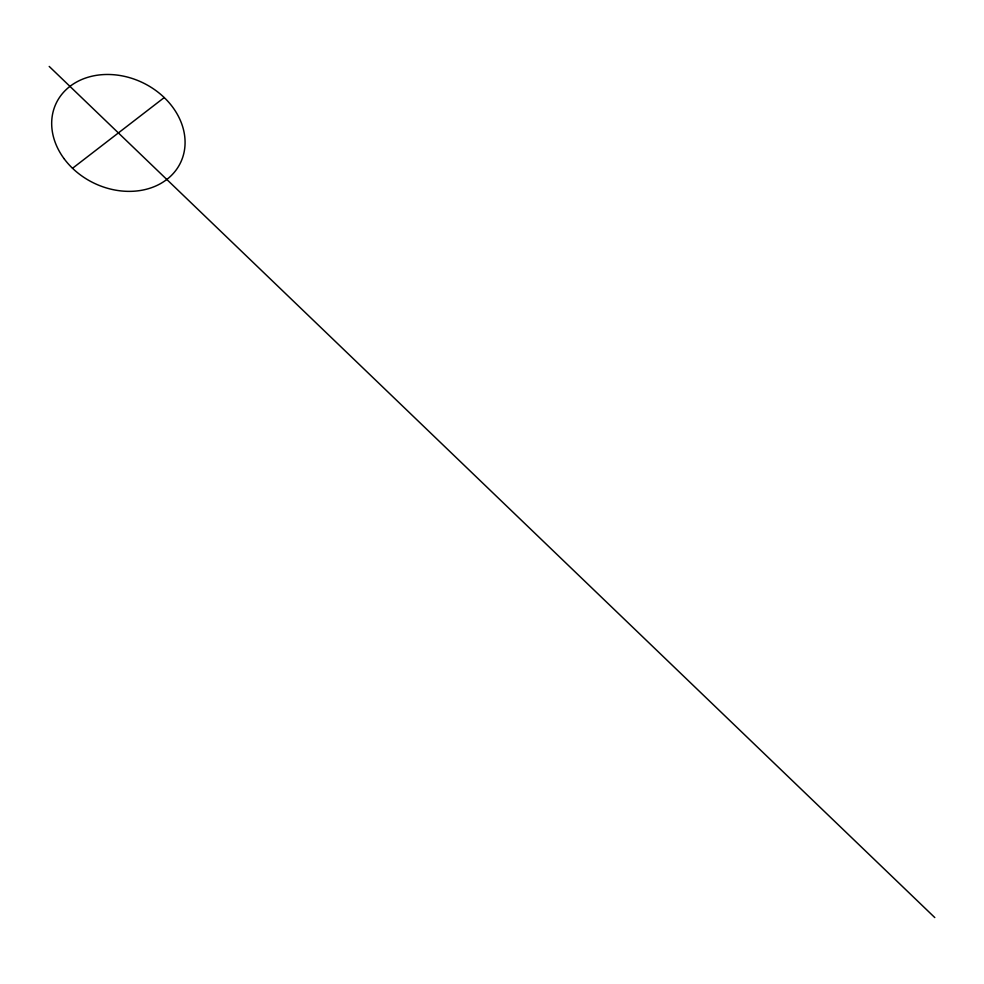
<?xml version="1.0" encoding="UTF-8"?>
<svg xmlns="http://www.w3.org/2000/svg" width="984" height="984" viewBox="0 0 984 984"><rect width="100%" height="100%" fill="white"/><g stroke="black" fill="none" stroke-linecap="round" stroke-linejoin="round"><path stroke-width="1.48" d="M72.521 168.289L164.242 97.564M49.2 66.432L934.8 917.568M64.021 158.608A68.917 55.817 25.4 0 0 179.026 165.558A68.917 55.817 25.4 0 0 112.102 74.612A68.917 55.817 25.4 0 0 64.021 158.608"/></g></svg>
